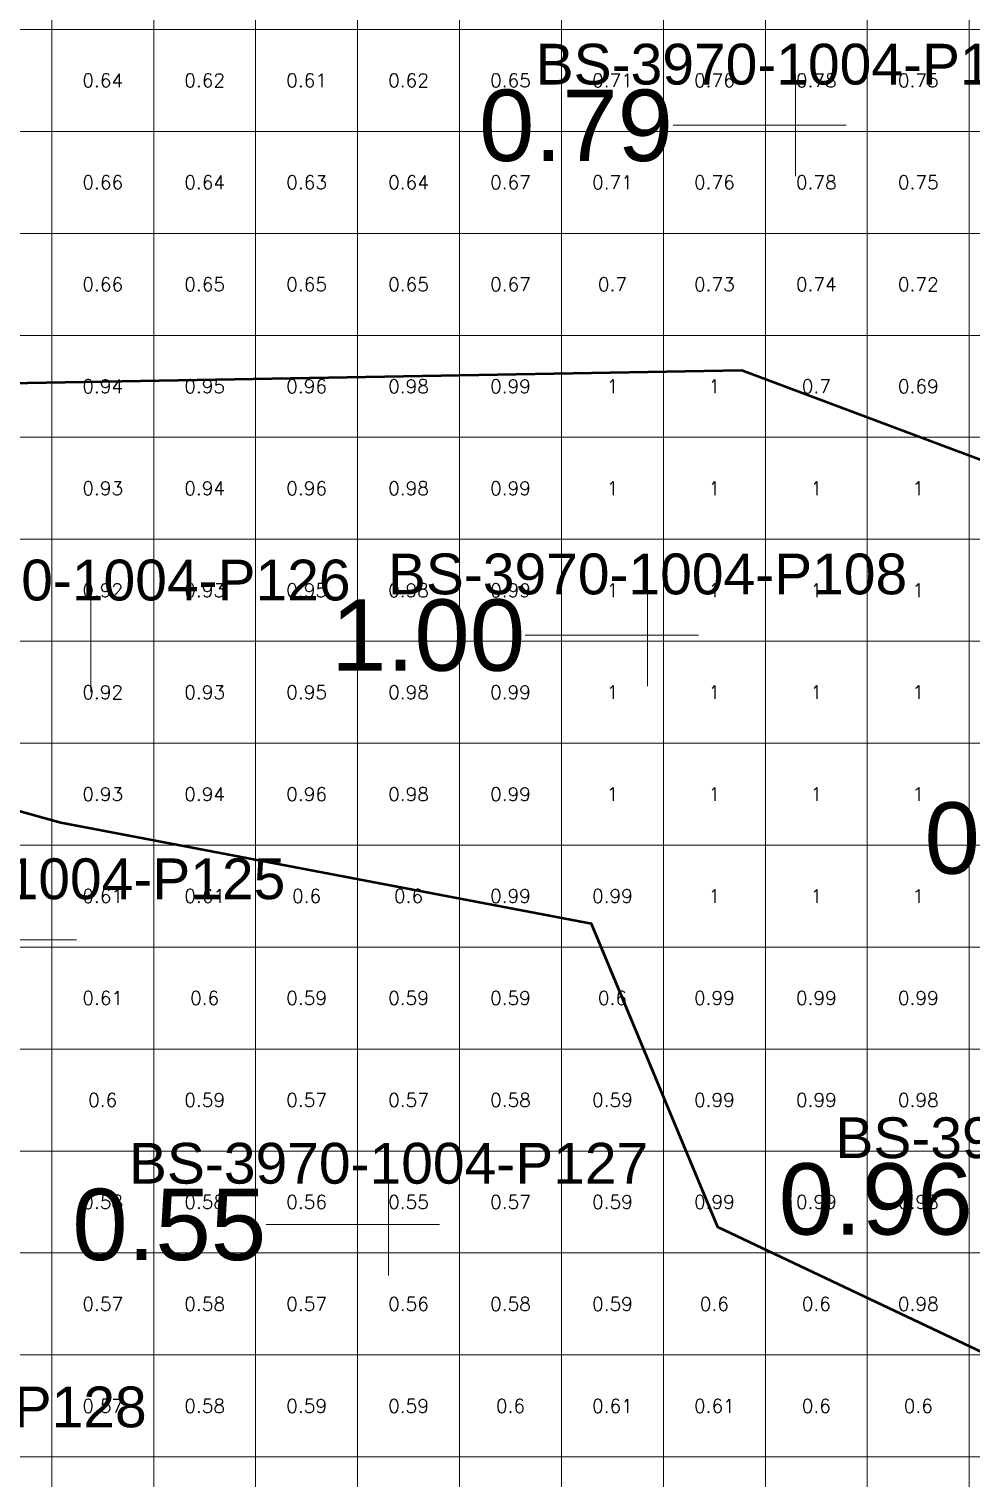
# Model space of a CAD drawing. Header units: inches. Extents: x 469775 to 470079, y 4349683 to 4349873.
# Drawn here: x 469810.14 to 469819.38, y 4349747.92 to 4349762.14 of the extents above; entities that cross this region are included whole.
import ezdxf
from ezdxf.enums import TextEntityAlignment as Align

# ---------------------------------------------------------------- set-up
doc = ezdxf.new("R2010")
doc.units = ezdxf.units.IN
doc.header["$MEASUREMENT"] = 0
for name, color, linetype, lineweight in [('点', 7, 'Continuous', 0), ('爆区方格网', 7, 'Continuous', 0), ('线条', 7, 'Continuous', 0), ('钻孔', 7, 'Continuous', 0)]:
    doc.layers.add(name, color=color, linetype=linetype, lineweight=lineweight)
doc.styles.add('3dmine_textStyle_1', font='txt.shx', dxfattribs={"height": 1, "bigfont": 'gbcbig.shx'})
doc.styles.add('3dmine_textStyle_2', font='arial.ttf', dxfattribs={"height": 1})

msp = doc.modelspace()

# ---------------------------------------------------------------- hatches: boundary and pattern name
at = {"layer": '钻孔', "linetype": 'Continuous', "lineweight": 0, "true_color": 0x00ffff, "extrusion": (0, 1, 0)}
for points in [[(-469818.66, 3959.59), (-469817.66, 3959.59), (-469817.66, 3973.59), (-469818.66, 3973.59)], [(-469811.75, 3960.49), (-469810.75, 3960.49), (-469810.75, 3971.49), (-469811.75, 3971.49)], [(-469811.11, 3959.69), (-469810.11, 3959.69), (-469810.11, 3970.69), (-469811.11, 3970.69)], [(-469814.67, 3960.36), (-469813.67, 3960.36), (-469813.67, 3970.36), (-469814.67, 3970.36)]]:
    msp.add_hatch(color=4, dxfattribs=at).paths.add_polyline_path(points, flags=0)
at = {"layer": '钻孔', "linetype": 'Continuous', "lineweight": 0, "true_color": 0x0000ff, "extrusion": (0, 1, 0)}
msp.add_hatch(color=5, dxfattribs=at).paths.add_polyline_path([(-469817.21, 3960.34), (-469816.21, 3960.34), (-469816.21, 3973.34), (-469817.21, 3973.34)], flags=0)

# ---------------------------------------------------------------- linework, layer by layer
at = {"color": 5, "linetype": 'Continuous', "lineweight": 50, "elevation": 1987.297}
for points in [[(469808.467, 4349758.645), (469817.134, 4349758.797), (469824.272, 4349756.124), (469828.701, 4349753.527), (469831.831, 4349753.068), (469833.358, 4349750.622), (469837.582, 4349745.099), (469842.228, 4349744.294), (469848.28, 4349752.862), (469855.658, 4349756.452), (469851.682, 4349759.72), (469853.994, 4349765.649), (469852.242, 4349767.401), (469842.005, 4349764.839), (469836.359, 4349766.411), (469832.229, 4349766.357), (469826.099, 4349763.33), (469820.476, 4349762.487), (469821.961, 4349767.803), (469817.208, 4349769.309), (469811.803, 4349766.383), (469805.674, 4349763.484)], [(469818.642, 4349738.893), (469815.977, 4349735.692), (469817.362, 4349737.356), (469818.642, 4349738.893), (469821.024, 4349739.417), (469818.642, 4349738.893), (469822.978, 4349739.847), (469826.216, 4349740.273), (469828.199, 4349740.534), (469830.409, 4349743.046), (469826.447, 4349749.059), (469820.435, 4349748.718), (469816.901, 4349750.392), (469815.661, 4349753.368), (469810.454, 4349754.359), (469806.711, 4349755.398)]]:
    msp.add_lwpolyline(points, dxfattribs=at)
at = {"color": 5, "linetype": 'Continuous', "lineweight": 0, "elevation": 1987.297}
msp.add_lwpolyline([(469808.467, 4349758.645), (469806.711, 4349755.398), (469810.454, 4349754.359), (469815.661, 4349753.368), (469816.901, 4349750.392), (469820.435, 4349748.718), (469826.447, 4349749.059), (469830.409, 4349743.046), (469833.538, 4349743.132), (469836.404, 4349743.299), (469837.582, 4349745.099), (469833.358, 4349750.622), (469831.831, 4349753.068), (469828.701, 4349753.527), (469824.551, 4349755.961), (469819.322, 4349757.977), (469817.134, 4349758.797), (469808.467, 4349758.645), (469808.467, 4349758.645)], dxfattribs=at)
at = {"layer": '点', "color": 138, "linetype": 'Continuous', "lineweight": 0, "true_color": 0x004c4c}
for points, elevation in [([(469817.66, 4349760.7), (469817.66, 4349761.7)], 3973.59), ([(469818.16, 4349761.2), (469817.16, 4349761.2)], 3973.59), ([(469810.75, 4349755.64), (469810.75, 4349756.64)], 3971.49), ([(469816.21, 4349755.7), (469816.21, 4349756.7)], 3973.34), ([(469816.71, 4349756.2), (469815.71, 4349756.2)], 3973.34), ([(469811.25, 4349756.14), (469810.25, 4349756.14)], 3971.49), ([(469810.61, 4349753.21), (469809.61, 4349753.21)], 3970.69), ([(469813.67, 4349749.92), (469813.67, 4349750.92)], 3970.36), ([(469814.17, 4349750.42), (469813.17, 4349750.42)], 3970.36)]:
    msp.add_lwpolyline(points, dxfattribs=dict(at, elevation=elevation))
at = {"layer": '爆区方格网', "color": 4, "linetype": 'Continuous', "lineweight": 0, "true_color": 0x00ffff, "elevation": 3972.76}
for points in [[(469810.366, 4349762.14), (469809.366, 4349762.14), (469809.366, 4349763.14), (469810.366, 4349763.14), (469810.366, 4349762.14)], [(469811.366, 4349762.14), (469810.366, 4349762.14), (469810.366, 4349763.14), (469811.366, 4349763.14), (469811.366, 4349762.14)], [(469812.366, 4349762.14), (469811.366, 4349762.14), (469811.366, 4349763.14), (469812.366, 4349763.14), (469812.366, 4349762.14)], [(469813.366, 4349762.14), (469812.366, 4349762.14), (469812.366, 4349763.14), (469813.366, 4349763.14), (469813.366, 4349762.14)], [(469814.366, 4349762.14), (469813.366, 4349762.14), (469813.366, 4349763.14), (469814.366, 4349763.14), (469814.366, 4349762.14)], [(469815.366, 4349762.14), (469814.366, 4349762.14), (469814.366, 4349763.14), (469815.366, 4349763.14), (469815.366, 4349762.14)], [(469816.366, 4349762.14), (469815.366, 4349762.14), (469815.366, 4349763.14), (469816.366, 4349763.14), (469816.366, 4349762.14)], [(469817.366, 4349762.14), (469816.366, 4349762.14), (469816.366, 4349763.14), (469817.366, 4349763.14), (469817.366, 4349762.14)], [(469818.366, 4349762.14), (469817.366, 4349762.14), (469817.366, 4349763.14), (469818.366, 4349763.14), (469818.366, 4349762.14)], [(469819.366, 4349762.14), (469818.366, 4349762.14), (469818.366, 4349763.14), (469819.366, 4349763.14), (469819.366, 4349762.14)], [(469820.366, 4349762.693), (469820.366, 4349762.14), (469819.366, 4349762.14), (469819.366, 4349763.14), (469820.366, 4349763.14), (469820.366, 4349762.693)], [(469810.366, 4349761.14), (469809.366, 4349761.14), (469809.366, 4349762.14), (469810.366, 4349762.14), (469810.366, 4349761.14)], [(469811.366, 4349761.14), (469810.366, 4349761.14), (469810.366, 4349762.14), (469811.366, 4349762.14), (469811.366, 4349761.14)], [(469812.366, 4349761.14), (469811.366, 4349761.14), (469811.366, 4349762.14), (469812.366, 4349762.14), (469812.366, 4349761.14)], [(469813.366, 4349761.14), (469812.366, 4349761.14), (469812.366, 4349762.14), (469813.366, 4349762.14), (469813.366, 4349761.14)], [(469814.366, 4349761.14), (469813.366, 4349761.14), (469813.366, 4349762.14), (469814.366, 4349762.14), (469814.366, 4349761.14)], [(469815.366, 4349761.14), (469814.366, 4349761.14), (469814.366, 4349762.14), (469815.366, 4349762.14), (469815.366, 4349761.14)], [(469816.366, 4349761.14), (469815.366, 4349761.14), (469815.366, 4349762.14), (469816.366, 4349762.14), (469816.366, 4349761.14)], [(469817.366, 4349761.14), (469816.366, 4349761.14), (469816.366, 4349762.14), (469817.366, 4349762.14), (469817.366, 4349761.14)], [(469818.366, 4349761.14), (469817.366, 4349761.14), (469817.366, 4349762.14), (469818.366, 4349762.14), (469818.366, 4349761.14)], [(469819.366, 4349761.14), (469818.366, 4349761.14), (469818.366, 4349762.14), (469819.366, 4349762.14), (469819.366, 4349761.14)], [(469820.366, 4349761.14), (469819.366, 4349761.14), (469819.366, 4349762.14), (469820.366, 4349762.14), (469820.366, 4349761.14)], [(469810.366, 4349760.14), (469809.366, 4349760.14), (469809.366, 4349761.14), (469810.366, 4349761.14), (469810.366, 4349760.14)], [(469811.366, 4349760.14), (469810.366, 4349760.14), (469810.366, 4349761.14), (469811.366, 4349761.14), (469811.366, 4349760.14)], [(469812.366, 4349760.14), (469811.366, 4349760.14), (469811.366, 4349761.14), (469812.366, 4349761.14), (469812.366, 4349760.14)], [(469813.366, 4349760.14), (469812.366, 4349760.14), (469812.366, 4349761.14), (469813.366, 4349761.14), (469813.366, 4349760.14)], [(469814.366, 4349760.14), (469813.366, 4349760.14), (469813.366, 4349761.14), (469814.366, 4349761.14), (469814.366, 4349760.14)], [(469815.366, 4349760.14), (469814.366, 4349760.14), (469814.366, 4349761.14), (469815.366, 4349761.14), (469815.366, 4349760.14)], [(469816.366, 4349760.14), (469815.366, 4349760.14), (469815.366, 4349761.14), (469816.366, 4349761.14), (469816.366, 4349760.14)], [(469817.366, 4349760.14), (469816.366, 4349760.14), (469816.366, 4349761.14), (469817.366, 4349761.14), (469817.366, 4349760.14)], [(469818.366, 4349760.14), (469817.366, 4349760.14), (469817.366, 4349761.14), (469818.366, 4349761.14), (469818.366, 4349760.14)], [(469819.366, 4349760.14), (469818.366, 4349760.14), (469818.366, 4349761.14), (469819.366, 4349761.14), (469819.366, 4349760.14)], [(469820.366, 4349760.14), (469819.366, 4349760.14), (469819.366, 4349761.14), (469820.366, 4349761.14), (469820.366, 4349760.14)], [(469810.366, 4349759.14), (469809.366, 4349759.14), (469809.366, 4349760.14), (469810.366, 4349760.14), (469810.366, 4349759.14)], [(469811.366, 4349759.14), (469810.366, 4349759.14), (469810.366, 4349760.14), (469811.366, 4349760.14), (469811.366, 4349759.14)], [(469812.366, 4349759.14), (469811.366, 4349759.14), (469811.366, 4349760.14), (469812.366, 4349760.14), (469812.366, 4349759.14)], [(469813.366, 4349759.14), (469812.366, 4349759.14), (469812.366, 4349760.14), (469813.366, 4349760.14), (469813.366, 4349759.14)], [(469814.366, 4349759.14), (469813.366, 4349759.14), (469813.366, 4349760.14), (469814.366, 4349760.14), (469814.366, 4349759.14)], [(469815.366, 4349759.14), (469814.366, 4349759.14), (469814.366, 4349760.14), (469815.366, 4349760.14), (469815.366, 4349759.14)], [(469816.366, 4349759.14), (469815.366, 4349759.14), (469815.366, 4349760.14), (469816.366, 4349760.14), (469816.366, 4349759.14)], [(469817.366, 4349759.14), (469816.366, 4349759.14), (469816.366, 4349760.14), (469817.366, 4349760.14), (469817.366, 4349759.14)], [(469818.366, 4349759.14), (469817.366, 4349759.14), (469817.366, 4349760.14), (469818.366, 4349760.14), (469818.366, 4349759.14)], [(469819.366, 4349759.14), (469818.366, 4349759.14), (469818.366, 4349760.14), (469819.366, 4349760.14), (469819.366, 4349759.14)], [(469820.366, 4349759.14), (469819.366, 4349759.14), (469819.366, 4349760.14), (469820.366, 4349760.14), (469820.366, 4349759.14)], [(469818.366, 4349758.335), (469817.366, 4349758.71), (469817.366, 4349759.14), (469818.366, 4349759.14), (469818.366, 4349758.335)], [(469819.366, 4349758.14), (469818.889, 4349758.14), (469818.366, 4349758.335), (469818.366, 4349759.14), (469819.366, 4349759.14), (469819.366, 4349758.14)], [(469820.366, 4349758.14), (469819.366, 4349758.14), (469819.366, 4349759.14), (469820.366, 4349759.14), (469820.366, 4349758.14)], [(469810.366, 4349753.14), (469809.366, 4349753.14), (469809.366, 4349754.14), (469810.366, 4349754.14), (469810.366, 4349753.14)], [(469811.366, 4349753.14), (469810.366, 4349753.14), (469810.366, 4349754.14), (469811.366, 4349754.14), (469811.366, 4349753.14)], [(469812.366, 4349753.14), (469811.366, 4349753.14), (469811.366, 4349754.14), (469812.366, 4349754.14), (469812.366, 4349753.14)], [(469810.366, 4349752.14), (469809.366, 4349752.14), (469809.366, 4349753.14), (469810.366, 4349753.14), (469810.366, 4349752.14)], [(469811.366, 4349752.14), (469810.366, 4349752.14), (469810.366, 4349753.14), (469811.366, 4349753.14), (469811.366, 4349752.14)], [(469812.366, 4349752.14), (469811.366, 4349752.14), (469811.366, 4349753.14), (469812.366, 4349753.14), (469812.366, 4349752.14)], [(469813.366, 4349752.14), (469812.366, 4349752.14), (469812.366, 4349753.14), (469813.366, 4349753.14), (469813.366, 4349752.14)], [(469814.366, 4349752.14), (469813.366, 4349752.14), (469813.366, 4349753.14), (469814.366, 4349753.14), (469814.366, 4349752.14)], [(469815.366, 4349752.14), (469814.366, 4349752.14), (469814.366, 4349753.14), (469815.366, 4349753.14), (469815.366, 4349752.14)], [(469810.366, 4349751.14), (469809.366, 4349751.14), (469809.366, 4349752.14), (469810.366, 4349752.14), (469810.366, 4349751.14)], [(469811.366, 4349751.14), (469810.366, 4349751.14), (469810.366, 4349752.14), (469811.366, 4349752.14), (469811.366, 4349751.14)], [(469812.366, 4349751.14), (469811.366, 4349751.14), (469811.366, 4349752.14), (469812.366, 4349752.14), (469812.366, 4349751.14)], [(469813.366, 4349751.14), (469812.366, 4349751.14), (469812.366, 4349752.14), (469813.366, 4349752.14), (469813.366, 4349751.14)], [(469814.366, 4349751.14), (469813.366, 4349751.14), (469813.366, 4349752.14), (469814.366, 4349752.14), (469814.366, 4349751.14)], [(469815.366, 4349751.14), (469814.366, 4349751.14), (469814.366, 4349752.14), (469815.366, 4349752.14), (469815.366, 4349751.14)], [(469816.366, 4349751.14), (469815.366, 4349751.14), (469815.366, 4349752.14), (469816.366, 4349752.14), (469816.366, 4349751.14)], [(469810.366, 4349750.14), (469809.366, 4349750.14), (469809.366, 4349751.14), (469810.366, 4349751.14), (469810.366, 4349750.14)], [(469811.366, 4349750.14), (469810.366, 4349750.14), (469810.366, 4349751.14), (469811.366, 4349751.14), (469811.366, 4349750.14)], [(469812.366, 4349750.14), (469811.366, 4349750.14), (469811.366, 4349751.14), (469812.366, 4349751.14), (469812.366, 4349750.14)], [(469813.366, 4349750.14), (469812.366, 4349750.14), (469812.366, 4349751.14), (469813.366, 4349751.14), (469813.366, 4349750.14)], [(469814.366, 4349750.14), (469813.366, 4349750.14), (469813.366, 4349751.14), (469814.366, 4349751.14), (469814.366, 4349750.14)], [(469815.366, 4349750.14), (469814.366, 4349750.14), (469814.366, 4349751.14), (469815.366, 4349751.14), (469815.366, 4349750.14)], [(469816.366, 4349750.14), (469815.366, 4349750.14), (469815.366, 4349751.14), (469816.366, 4349751.14), (469816.366, 4349750.14)], [(469810.366, 4349749.14), (469809.366, 4349749.14), (469809.366, 4349750.14), (469810.366, 4349750.14), (469810.366, 4349749.14)], [(469811.366, 4349749.14), (469810.366, 4349749.14), (469810.366, 4349750.14), (469811.366, 4349750.14), (469811.366, 4349749.14)], [(469812.366, 4349749.14), (469811.366, 4349749.14), (469811.366, 4349750.14), (469812.366, 4349750.14), (469812.366, 4349749.14)], [(469813.366, 4349749.14), (469812.366, 4349749.14), (469812.366, 4349750.14), (469813.366, 4349750.14), (469813.366, 4349749.14)], [(469814.366, 4349749.14), (469813.366, 4349749.14), (469813.366, 4349750.14), (469814.366, 4349750.14), (469814.366, 4349749.14)], [(469815.366, 4349749.14), (469814.366, 4349749.14), (469814.366, 4349750.14), (469815.366, 4349750.14), (469815.366, 4349749.14)], [(469816.366, 4349749.14), (469815.366, 4349749.14), (469815.366, 4349750.14), (469816.366, 4349750.14), (469816.366, 4349749.14)], [(469810.366, 4349748.14), (469809.366, 4349748.14), (469809.366, 4349749.14), (469810.366, 4349749.14), (469810.366, 4349748.14)], [(469811.366, 4349748.14), (469810.366, 4349748.14), (469810.366, 4349749.14), (469811.366, 4349749.14), (469811.366, 4349748.14)], [(469812.366, 4349748.14), (469811.366, 4349748.14), (469811.366, 4349749.14), (469812.366, 4349749.14), (469812.366, 4349748.14)], [(469813.366, 4349748.14), (469812.366, 4349748.14), (469812.366, 4349749.14), (469813.366, 4349749.14), (469813.366, 4349748.14)], [(469814.366, 4349748.14), (469813.366, 4349748.14), (469813.366, 4349749.14), (469814.366, 4349749.14), (469814.366, 4349748.14)], [(469815.366, 4349748.14), (469814.366, 4349748.14), (469814.366, 4349749.14), (469815.366, 4349749.14), (469815.366, 4349748.14)], [(469816.366, 4349748.14), (469815.366, 4349748.14), (469815.366, 4349749.14), (469816.366, 4349749.14), (469816.366, 4349748.14)], [(469817.366, 4349748.14), (469816.366, 4349748.14), (469816.366, 4349749.14), (469817.366, 4349749.14), (469817.366, 4349748.14)], [(469818.366, 4349748.14), (469817.366, 4349748.14), (469817.366, 4349749.14), (469818.366, 4349749.14), (469818.366, 4349748.14)], [(469819.366, 4349748.14), (469818.366, 4349748.14), (469818.366, 4349749.14), (469819.366, 4349749.14), (469819.366, 4349748.14)], [(469820.366, 4349748.14), (469819.366, 4349748.14), (469819.366, 4349749.14), (469820.366, 4349749.14), (469820.366, 4349748.14)], [(469810.366, 4349747.14), (469809.366, 4349747.14), (469809.366, 4349748.14), (469810.366, 4349748.14), (469810.366, 4349747.14)], [(469811.366, 4349747.14), (469810.366, 4349747.14), (469810.366, 4349748.14), (469811.366, 4349748.14), (469811.366, 4349747.14)], [(469812.366, 4349747.14), (469811.366, 4349747.14), (469811.366, 4349748.14), (469812.366, 4349748.14), (469812.366, 4349747.14)], [(469813.366, 4349747.14), (469812.366, 4349747.14), (469812.366, 4349748.14), (469813.366, 4349748.14), (469813.366, 4349747.14)], [(469814.366, 4349747.14), (469813.366, 4349747.14), (469813.366, 4349748.14), (469814.366, 4349748.14), (469814.366, 4349747.14)], [(469815.366, 4349747.14), (469814.366, 4349747.14), (469814.366, 4349748.14), (469815.366, 4349748.14), (469815.366, 4349747.14)], [(469816.366, 4349747.14), (469815.366, 4349747.14), (469815.366, 4349748.14), (469816.366, 4349748.14), (469816.366, 4349747.14)], [(469817.366, 4349747.14), (469816.366, 4349747.14), (469816.366, 4349748.14), (469817.366, 4349748.14), (469817.366, 4349747.14)], [(469818.366, 4349747.14), (469817.366, 4349747.14), (469817.366, 4349748.14), (469818.366, 4349748.14), (469818.366, 4349747.14)], [(469819.366, 4349747.14), (469818.366, 4349747.14), (469818.366, 4349748.14), (469819.366, 4349748.14), (469819.366, 4349747.14)], [(469820.366, 4349747.14), (469819.366, 4349747.14), (469819.366, 4349748.14), (469820.366, 4349748.14), (469820.366, 4349747.14)]]:
    msp.add_lwpolyline(points, dxfattribs=at)
at = {"layer": '爆区方格网', "color": 5, "linetype": 'Continuous', "lineweight": 0}
for points, elevation in [([(469810.366, 4349758.14), (469809.366, 4349758.14), (469809.366, 4349759.14), (469810.366, 4349759.14), (469810.366, 4349758.14)], 3969.96), ([(469811.366, 4349758.14), (469810.366, 4349758.14), (469810.366, 4349759.14), (469811.366, 4349759.14), (469811.366, 4349758.14)], 3969.96), ([(469812.366, 4349758.14), (469811.366, 4349758.14), (469811.366, 4349759.14), (469812.366, 4349759.14), (469812.366, 4349758.14)], 3969.96), ([(469813.366, 4349758.14), (469812.366, 4349758.14), (469812.366, 4349759.14), (469813.366, 4349759.14), (469813.366, 4349758.14)], 3969.96), ([(469814.366, 4349758.14), (469813.366, 4349758.14), (469813.366, 4349759.14), (469814.366, 4349759.14), (469814.366, 4349758.14)], 3969.96), ([(469815.366, 4349758.14), (469814.366, 4349758.14), (469814.366, 4349759.14), (469815.366, 4349759.14), (469815.366, 4349758.14)], 3969.96), ([(469816.366, 4349758.14), (469815.366, 4349758.14), (469815.366, 4349759.14), (469816.366, 4349759.14), (469816.366, 4349758.14)], 3969.96), ([(469817.366, 4349758.71), (469817.134, 4349758.797), (469817.366, 4349758.71), (469817.366, 4349758.14), (469816.366, 4349758.14), (469816.366, 4349759.14), (469817.366, 4349759.14), (469817.366, 4349758.71)], 3969.96), ([(469818.366, 4349758.335), (469818.366, 4349758.14), (469817.366, 4349758.14), (469817.366, 4349758.71), (469818.366, 4349758.335)], 3972.76), ([(469818.889, 4349758.14), (469818.366, 4349758.14), (469818.366, 4349758.335), (469818.889, 4349758.14)], 3972.76), ([(469810.366, 4349757.14), (469809.366, 4349757.14), (469809.366, 4349758.14), (469810.366, 4349758.14), (469810.366, 4349757.14)], 3969.96), ([(469811.366, 4349757.14), (469810.366, 4349757.14), (469810.366, 4349758.14), (469811.366, 4349758.14), (469811.366, 4349757.14)], 3969.96), ([(469812.366, 4349757.14), (469811.366, 4349757.14), (469811.366, 4349758.14), (469812.366, 4349758.14), (469812.366, 4349757.14)], 3969.96), ([(469813.366, 4349757.14), (469812.366, 4349757.14), (469812.366, 4349758.14), (469813.366, 4349758.14), (469813.366, 4349757.14)], 3969.96), ([(469814.366, 4349757.14), (469813.366, 4349757.14), (469813.366, 4349758.14), (469814.366, 4349758.14), (469814.366, 4349757.14)], 3969.96), ([(469815.366, 4349757.14), (469814.366, 4349757.14), (469814.366, 4349758.14), (469815.366, 4349758.14), (469815.366, 4349757.14)], 3969.96), ([(469816.366, 4349757.14), (469815.366, 4349757.14), (469815.366, 4349758.14), (469816.366, 4349758.14), (469816.366, 4349757.14)], 3969.96), ([(469817.366, 4349757.14), (469816.366, 4349757.14), (469816.366, 4349758.14), (469817.366, 4349758.14), (469817.366, 4349757.14)], 3969.96), ([(469818.366, 4349757.14), (469817.366, 4349757.14), (469817.366, 4349758.14), (469818.366, 4349758.14), (469818.366, 4349757.14)], 3969.96), ([(469819.322, 4349757.977), (469819.366, 4349757.961), (469819.366, 4349757.14), (469818.366, 4349757.14), (469818.366, 4349758.14), (469818.889, 4349758.14), (469819.322, 4349757.977)], 3969.96), ([(469820.366, 4349757.575), (469820.366, 4349757.14), (469819.366, 4349757.14), (469819.366, 4349757.961), (469820.366, 4349757.575)], 3969.96), ([(469810.366, 4349756.14), (469809.366, 4349756.14), (469809.366, 4349757.14), (469810.366, 4349757.14), (469810.366, 4349756.14)], 3969.96), ([(469811.366, 4349756.14), (469810.366, 4349756.14), (469810.366, 4349757.14), (469811.366, 4349757.14), (469811.366, 4349756.14)], 3969.96), ([(469812.366, 4349756.14), (469811.366, 4349756.14), (469811.366, 4349757.14), (469812.366, 4349757.14), (469812.366, 4349756.14)], 3969.96), ([(469813.366, 4349756.14), (469812.366, 4349756.14), (469812.366, 4349757.14), (469813.366, 4349757.14), (469813.366, 4349756.14)], 3969.96), ([(469814.366, 4349756.14), (469813.366, 4349756.14), (469813.366, 4349757.14), (469814.366, 4349757.14), (469814.366, 4349756.14)], 3969.96), ([(469815.366, 4349756.14), (469814.366, 4349756.14), (469814.366, 4349757.14), (469815.366, 4349757.14), (469815.366, 4349756.14)], 3969.96), ([(469816.366, 4349756.14), (469815.366, 4349756.14), (469815.366, 4349757.14), (469816.366, 4349757.14), (469816.366, 4349756.14)], 3969.96), ([(469817.366, 4349756.14), (469816.366, 4349756.14), (469816.366, 4349757.14), (469817.366, 4349757.14), (469817.366, 4349756.14)], 3969.96), ([(469818.366, 4349756.14), (469817.366, 4349756.14), (469817.366, 4349757.14), (469818.366, 4349757.14), (469818.366, 4349756.14)], 3969.96), ([(469819.366, 4349756.14), (469818.366, 4349756.14), (469818.366, 4349757.14), (469819.366, 4349757.14), (469819.366, 4349756.14)], 3969.96), ([(469820.366, 4349756.14), (469819.366, 4349756.14), (469819.366, 4349757.14), (469820.366, 4349757.14), (469820.366, 4349756.14)], 3969.96), ([(469810.366, 4349755.14), (469809.366, 4349755.14), (469809.366, 4349756.14), (469810.366, 4349756.14), (469810.366, 4349755.14)], 3969.96), ([(469811.366, 4349755.14), (469810.366, 4349755.14), (469810.366, 4349756.14), (469811.366, 4349756.14), (469811.366, 4349755.14)], 3969.96), ([(469812.366, 4349755.14), (469811.366, 4349755.14), (469811.366, 4349756.14), (469812.366, 4349756.14), (469812.366, 4349755.14)], 3969.96), ([(469813.366, 4349755.14), (469812.366, 4349755.14), (469812.366, 4349756.14), (469813.366, 4349756.14), (469813.366, 4349755.14)], 3969.96), ([(469814.366, 4349755.14), (469813.366, 4349755.14), (469813.366, 4349756.14), (469814.366, 4349756.14), (469814.366, 4349755.14)], 3969.96), ([(469815.366, 4349755.14), (469814.366, 4349755.14), (469814.366, 4349756.14), (469815.366, 4349756.14), (469815.366, 4349755.14)], 3969.96), ([(469816.366, 4349755.14), (469815.366, 4349755.14), (469815.366, 4349756.14), (469816.366, 4349756.14), (469816.366, 4349755.14)], 3969.96), ([(469817.366, 4349755.14), (469816.366, 4349755.14), (469816.366, 4349756.14), (469817.366, 4349756.14), (469817.366, 4349755.14)], 3969.96), ([(469818.366, 4349755.14), (469817.366, 4349755.14), (469817.366, 4349756.14), (469818.366, 4349756.14), (469818.366, 4349755.14)], 3969.96), ([(469819.366, 4349755.14), (469818.366, 4349755.14), (469818.366, 4349756.14), (469819.366, 4349756.14), (469819.366, 4349755.14)], 3969.96), ([(469820.366, 4349755.14), (469819.366, 4349755.14), (469819.366, 4349756.14), (469820.366, 4349756.14), (469820.366, 4349755.14)], 3969.96), ([(469810.366, 4349754.14), (469809.366, 4349754.14), (469809.366, 4349755.14), (469810.366, 4349755.14), (469810.366, 4349754.14)], 3969.96), ([(469811.366, 4349754.14), (469810.366, 4349754.14), (469810.366, 4349755.14), (469811.366, 4349755.14), (469811.366, 4349754.14)], 3969.96), ([(469812.366, 4349754.14), (469811.366, 4349754.14), (469811.366, 4349755.14), (469812.366, 4349755.14), (469812.366, 4349754.14)], 3969.96), ([(469813.366, 4349754.14), (469812.366, 4349754.14), (469812.366, 4349755.14), (469813.366, 4349755.14), (469813.366, 4349754.14)], 3969.96), ([(469814.366, 4349754.14), (469813.366, 4349754.14), (469813.366, 4349755.14), (469814.366, 4349755.14), (469814.366, 4349754.14)], 3969.96), ([(469815.366, 4349754.14), (469814.366, 4349754.14), (469814.366, 4349755.14), (469815.366, 4349755.14), (469815.366, 4349754.14)], 3969.96), ([(469816.366, 4349754.14), (469815.366, 4349754.14), (469815.366, 4349755.14), (469816.366, 4349755.14), (469816.366, 4349754.14)], 3969.96), ([(469817.366, 4349754.14), (469816.366, 4349754.14), (469816.366, 4349755.14), (469817.366, 4349755.14), (469817.366, 4349754.14)], 3969.96), ([(469818.366, 4349754.14), (469817.366, 4349754.14), (469817.366, 4349755.14), (469818.366, 4349755.14), (469818.366, 4349754.14)], 3969.96), ([(469819.366, 4349754.14), (469818.366, 4349754.14), (469818.366, 4349755.14), (469819.366, 4349755.14), (469819.366, 4349754.14)], 3969.96), ([(469820.366, 4349754.14), (469819.366, 4349754.14), (469819.366, 4349755.14), (469820.366, 4349755.14), (469820.366, 4349754.14)], 3969.96), ([(469813.366, 4349753.14), (469812.366, 4349753.14), (469812.366, 4349754.14), (469813.366, 4349754.14), (469813.366, 4349753.14)], 3972.76), ([(469814.366, 4349753.14), (469813.366, 4349753.14), (469813.366, 4349754.14), (469814.366, 4349754.14), (469814.366, 4349753.14)], 3972.76), ([(469815.366, 4349753.14), (469814.366, 4349753.14), (469814.366, 4349754.14), (469815.366, 4349754.14), (469815.366, 4349753.14)], 3969.96), ([(469816.366, 4349753.14), (469815.366, 4349753.14), (469815.366, 4349754.14), (469816.366, 4349754.14), (469816.366, 4349753.14)], 3969.96), ([(469817.366, 4349753.14), (469816.366, 4349753.14), (469816.366, 4349754.14), (469817.366, 4349754.14), (469817.366, 4349753.14)], 3969.96), ([(469818.366, 4349753.14), (469817.366, 4349753.14), (469817.366, 4349754.14), (469818.366, 4349754.14), (469818.366, 4349753.14)], 3969.96), ([(469819.366, 4349753.14), (469818.366, 4349753.14), (469818.366, 4349754.14), (469819.366, 4349754.14), (469819.366, 4349753.14)], 3969.96), ([(469820.366, 4349753.14), (469819.366, 4349753.14), (469819.366, 4349754.14), (469820.366, 4349754.14), (469820.366, 4349753.14)], 3969.96), ([(469816.366, 4349752.14), (469815.366, 4349752.14), (469815.366, 4349753.14), (469816.366, 4349753.14), (469816.366, 4349752.14)], 3972.76), ([(469817.366, 4349752.14), (469816.366, 4349752.14), (469816.366, 4349753.14), (469817.366, 4349753.14), (469817.366, 4349752.14)], 3969.96), ([(469818.366, 4349752.14), (469817.366, 4349752.14), (469817.366, 4349753.14), (469818.366, 4349753.14), (469818.366, 4349752.14)], 3969.96), ([(469819.366, 4349752.14), (469818.366, 4349752.14), (469818.366, 4349753.14), (469819.366, 4349753.14), (469819.366, 4349752.14)], 3969.96), ([(469820.366, 4349752.14), (469819.366, 4349752.14), (469819.366, 4349753.14), (469820.366, 4349753.14), (469820.366, 4349752.14)], 3969.96), ([(469817.366, 4349751.14), (469816.366, 4349751.14), (469816.366, 4349752.14), (469817.366, 4349752.14), (469817.366, 4349751.14)], 3969.96), ([(469818.366, 4349751.14), (469817.366, 4349751.14), (469817.366, 4349752.14), (469818.366, 4349752.14), (469818.366, 4349751.14)], 3969.96), ([(469819.366, 4349751.14), (469818.366, 4349751.14), (469818.366, 4349752.14), (469819.366, 4349752.14), (469819.366, 4349751.14)], 3969.96), ([(469820.366, 4349751.14), (469819.366, 4349751.14), (469819.366, 4349752.14), (469820.366, 4349752.14), (469820.366, 4349751.14)], 3969.96), ([(469817.366, 4349750.14), (469816.366, 4349750.14), (469816.366, 4349751.14), (469817.366, 4349751.14), (469817.366, 4349750.14)], 3969.96), ([(469818.366, 4349750.14), (469817.366, 4349750.14), (469817.366, 4349751.14), (469818.366, 4349751.14), (469818.366, 4349750.14)], 3969.96), ([(469819.366, 4349750.14), (469818.366, 4349750.14), (469818.366, 4349751.14), (469819.366, 4349751.14), (469819.366, 4349750.14)], 3969.96), ([(469820.366, 4349750.14), (469819.366, 4349750.14), (469819.366, 4349751.14), (469820.366, 4349751.14), (469820.366, 4349750.14)], 3969.96), ([(469819.366, 4349749.14), (469818.366, 4349749.14), (469818.366, 4349750.14), (469819.366, 4349750.14), (469819.366, 4349749.14)], 3969.96), ([(469820.366, 4349749.14), (469819.366, 4349749.14), (469819.366, 4349750.14), (469820.366, 4349750.14), (469820.366, 4349749.14)], 3969.96)]:
    msp.add_lwpolyline(points, dxfattribs=dict(at, elevation=elevation))
at = {"layer": '爆区方格网', "color": 5, "linetype": 'Continuous', "lineweight": 0, "true_color": 0x0000ff, "elevation": 3969.96}
for points in [[(469819.366, 4349757.961), (469818.889, 4349758.14), (469819.366, 4349758.14), (469819.366, 4349757.961)], [(469820.366, 4349757.587), (469819.366, 4349757.961), (469819.366, 4349758.14), (469820.366, 4349758.14), (469820.366, 4349757.587)]]:
    msp.add_lwpolyline(points, dxfattribs=at)
at = {"layer": '爆区方格网', "color": 4, "linetype": 'Continuous', "lineweight": 0, "elevation": 3972.76}
for points in [[(469817.366, 4349749.14), (469816.366, 4349749.14), (469816.366, 4349750.14), (469817.366, 4349750.14), (469817.366, 4349749.14)], [(469818.366, 4349749.14), (469817.366, 4349749.14), (469817.366, 4349750.14), (469818.366, 4349750.14), (469818.366, 4349749.14)]]:
    msp.add_lwpolyline(points, dxfattribs=at)
at = {"layer": '线条', "color": 138, "linetype": 'Continuous', "lineweight": 0, "true_color": 0x004c4c}
for points, elevation in [([(469817.66, 4349761.2), (469817.66, 4349761.2), (469817.66, 4349761.2)], 3973.59), ([(469816.21, 4349756.2), (469816.21, 4349756.2), (469816.21, 4349756.2)], 3973.34), ([(469810.75, 4349756.14), (469810.75, 4349756.14), (469810.75, 4349756.14)], 3971.49), ([(469813.67, 4349750.42), (469813.67, 4349750.42), (469813.67, 4349750.42)], 3970.36)]:
    msp.add_lwpolyline(points, dxfattribs=dict(at, elevation=elevation))
at = {"layer": '钻孔', "color": 4, "linetype": 'Continuous', "lineweight": 0, "true_color": 0x00ffff}
for points, elevation in [([(469817.66, 4349761.2), (469816.46, 4349761.2)], 3973.59), ([(469817.66, 4349761.2), (469816.46, 4349761.2)], 3959.59), ([(469810.75, 4349756.14), (469809.55, 4349756.14)], 3971.49), ([(469810.75, 4349756.14), (469809.55, 4349756.14)], 3960.49), ([(469813.67, 4349750.42), (469812.47, 4349750.42)], 3970.36), ([(469813.67, 4349750.42), (469812.47, 4349750.42)], 3960.36)]:
    msp.add_lwpolyline(points, dxfattribs=dict(at, elevation=elevation))
at = {"layer": '钻孔', "color": 5, "linetype": 'Continuous', "lineweight": 0, "true_color": 0x0000ff}
for elevation in [3973.34, 3960.34]:
    msp.add_lwpolyline([(469816.21, 4349756.2), (469815.01, 4349756.2)], dxfattribs=dict(at, elevation=elevation))

# ---------------------------------------------------------------- texts
at = {"color": 4, "linetype": 'Continuous', "lineweight": 0, "true_color": 0x00ffff, "style": '3dmine_textStyle_1'}
for s, p in [('0.64', (469810.866, 4349761.64, 3972.76)), ('0.62', (469811.866, 4349761.64, 3972.76)), ('0.61', (469812.866, 4349761.64, 3972.76)), ('0.62', (469813.866, 4349761.64, 3972.76)), ('0.65', (469814.866, 4349761.64, 3972.76)), ('0.71', (469815.866, 4349761.64, 3972.76)), ('0.76', (469816.866, 4349761.64, 3972.76)), ('0.78', (469817.866, 4349761.64, 3972.76)), ('0.75', (469818.866, 4349761.64, 3972.76)), ('0.66', (469810.866, 4349760.64, 3972.76)), ('0.64', (469811.866, 4349760.64, 3972.76)), ('0.63', (469812.866, 4349760.64, 3972.76)), ('0.64', (469813.866, 4349760.64, 3972.76)), ('0.67', (469814.866, 4349760.64, 3972.76)), ('0.71', (469815.866, 4349760.64, 3972.76)), ('0.76', (469816.866, 4349760.64, 3972.76)), ('0.78', (469817.866, 4349760.64, 3972.76)), ('0.75', (469818.866, 4349760.64, 3972.76)), ('0.66', (469810.866, 4349759.64, 3972.76)), ('0.65', (469811.866, 4349759.64, 3972.76)), ('0.65', (469812.866, 4349759.64, 3972.76)), ('0.65', (469813.866, 4349759.64, 3972.76)), ('0.67', (469814.866, 4349759.64, 3972.76)), ('0.7', (469815.866, 4349759.64, 3972.76)), ('0.73', (469816.866, 4349759.64, 3972.76)), ('0.74', (469817.866, 4349759.64, 3972.76)), ('0.72', (469818.866, 4349759.64, 3972.76)), ('0.7', (469817.866, 4349758.64, 3972.76)), ('0.69', (469818.866, 4349758.64, 3972.76)), ('0.61', (469810.866, 4349753.64, 3972.76)), ('0.61', (469811.866, 4349753.64, 3972.76)), ('0.6', (469812.866, 4349753.64, 3972.76)), ('0.6', (469813.866, 4349753.64, 3972.76)), ('0.61', (469810.866, 4349752.64, 3972.76)), ('0.6', (469811.866, 4349752.64, 3972.76)), ('0.59', (469812.866, 4349752.64, 3972.76)), ('0.59', (469813.866, 4349752.64, 3972.76)), ('0.59', (469814.866, 4349752.64, 3972.76)), ('0.6', (469815.866, 4349752.64, 3972.76)), ('0.6', (469810.866, 4349751.64, 3972.76)), ('0.59', (469811.866, 4349751.64, 3972.76)), ('0.57', (469812.866, 4349751.64, 3972.76)), ('0.57', (469813.866, 4349751.64, 3972.76)), ('0.58', (469814.866, 4349751.64, 3972.76)), ('0.59', (469815.866, 4349751.64, 3972.76)), ('0.58', (469810.866, 4349750.64, 3972.76)), ('0.58', (469811.866, 4349750.64, 3972.76)), ('0.56', (469812.866, 4349750.64, 3972.76)), ('0.55', (469813.866, 4349750.64, 3972.76)), ('0.57', (469814.866, 4349750.64, 3972.76)), ('0.59', (469815.866, 4349750.64, 3972.76)), ('0.57', (469810.866, 4349749.64, 3972.76)), ('0.58', (469811.866, 4349749.64, 3972.76)), ('0.57', (469812.866, 4349749.64, 3972.76)), ('0.56', (469813.866, 4349749.64, 3972.76)), ('0.58', (469814.866, 4349749.64, 3972.76)), ('0.59', (469815.866, 4349749.64, 3972.76)), ('0.6', (469816.866, 4349749.64, 3972.76)), ('0.6', (469817.866, 4349749.64, 3972.76)), ('0.57', (469810.866, 4349748.64, 3972.76)), ('0.58', (469811.866, 4349748.64, 3972.76)), ('0.59', (469812.866, 4349748.64, 3972.76)), ('0.59', (469813.866, 4349748.64, 3972.76)), ('0.6', (469814.866, 4349748.64, 3972.76)), ('0.61', (469815.866, 4349748.64, 3972.76)), ('0.61', (469816.866, 4349748.64, 3972.76)), ('0.6', (469817.866, 4349748.64, 3972.76)), ('0.6', (469818.866, 4349748.64, 3972.76))]:
    msp.add_text(s, height=0.1333, dxfattribs=at).set_placement(p, align=Align.MIDDLE_CENTER)
at = {"color": 5, "linetype": 'Continuous', "lineweight": 0, "style": '3dmine_textStyle_1'}
for s, height, p in [('0.94', 0.1333, (469810.866, 4349758.64, 3969.96)), ('0.95', 0.1333, (469811.866, 4349758.64, 3969.96)), ('0.96', 0.1333, (469812.866, 4349758.64, 3969.96)), ('0.98', 0.1333, (469813.866, 4349758.64, 3969.96)), ('0.99', 0.1333, (469814.866, 4349758.64, 3969.96)), ('1', 0.133, (469815.866, 4349758.64, 3969.96)), ('1', 0.133, (469816.866, 4349758.64, 3969.96)), ('0.93', 0.1333, (469810.866, 4349757.64, 3969.96)), ('0.94', 0.1333, (469811.866, 4349757.64, 3969.96)), ('0.96', 0.1333, (469812.866, 4349757.64, 3969.96)), ('0.98', 0.1333, (469813.866, 4349757.64, 3969.96)), ('0.99', 0.1333, (469814.866, 4349757.64, 3969.96)), ('1', 0.133, (469815.866, 4349757.64, 3969.96)), ('1', 0.133, (469816.866, 4349757.64, 3969.96)), ('1', 0.133, (469817.866, 4349757.64, 3969.96)), ('1', 0.133, (469818.866, 4349757.64, 3969.96)), ('0.92', 0.1333, (469810.866, 4349756.64, 3969.96)), ('0.93', 0.1333, (469811.866, 4349756.64, 3969.96)), ('0.95', 0.1333, (469812.866, 4349756.64, 3969.96)), ('0.98', 0.1333, (469813.866, 4349756.64, 3969.96)), ('0.99', 0.1333, (469814.866, 4349756.64, 3969.96)), ('1', 0.133, (469815.866, 4349756.64, 3969.96)), ('1', 0.133, (469816.866, 4349756.64, 3969.96)), ('1', 0.133, (469817.866, 4349756.64, 3969.96)), ('1', 0.133, (469818.866, 4349756.64, 3969.96)), ('0.92', 0.1333, (469810.866, 4349755.64, 3969.96)), ('0.93', 0.1333, (469811.866, 4349755.64, 3969.96)), ('0.95', 0.1333, (469812.866, 4349755.64, 3969.96)), ('0.98', 0.1333, (469813.866, 4349755.64, 3969.96)), ('0.99', 0.1333, (469814.866, 4349755.64, 3969.96)), ('1', 0.133, (469815.866, 4349755.64, 3969.96)), ('1', 0.133, (469816.866, 4349755.64, 3969.96)), ('1', 0.133, (469817.866, 4349755.64, 3969.96)), ('1', 0.133, (469818.866, 4349755.64, 3969.96)), ('0.93', 0.1333, (469810.866, 4349754.64, 3969.96)), ('0.94', 0.1333, (469811.866, 4349754.64, 3969.96)), ('0.96', 0.1333, (469812.866, 4349754.64, 3969.96)), ('0.98', 0.1333, (469813.866, 4349754.64, 3969.96)), ('0.99', 0.1333, (469814.866, 4349754.64, 3969.96)), ('1', 0.133, (469815.866, 4349754.64, 3969.96)), ('1', 0.133, (469816.866, 4349754.64, 3969.96)), ('1', 0.133, (469817.866, 4349754.64, 3969.96)), ('1', 0.133, (469818.866, 4349754.64, 3969.96)), ('0.99', 0.1333, (469814.866, 4349753.64, 3969.96)), ('0.99', 0.1333, (469815.866, 4349753.64, 3969.96)), ('1', 0.133, (469816.866, 4349753.64, 3969.96)), ('1', 0.133, (469817.866, 4349753.64, 3969.96)), ('1', 0.133, (469818.866, 4349753.64, 3969.96)), ('0.99', 0.1333, (469816.866, 4349752.64, 3969.96)), ('0.99', 0.1333, (469817.866, 4349752.64, 3969.96)), ('0.99', 0.1333, (469818.866, 4349752.64, 3969.96)), ('0.99', 0.1333, (469816.866, 4349751.64, 3969.96)), ('0.99', 0.1333, (469817.866, 4349751.64, 3969.96)), ('0.98', 0.1333, (469818.866, 4349751.64, 3969.96)), ('0.99', 0.1333, (469816.866, 4349750.64, 3969.96)), ('0.99', 0.1333, (469817.866, 4349750.64, 3969.96)), ('0.98', 0.1333, (469818.866, 4349750.64, 3969.96)), ('0.98', 0.1333, (469818.866, 4349749.64, 3969.96))]:
    msp.add_text(s, height=height, dxfattribs=at).set_placement(p, align=Align.MIDDLE_CENTER)
at = {"layer": '钻孔', "color": 138, "linetype": 'Continuous', "lineweight": 0, "true_color": 0x004c4c, "style": '3dmine_textStyle_2'}
for s, p in [('BS-3970-1004-P106', (469817.66, 4349761.6, 3973.59)), ('BS-3970-1004-P126', (469810.75, 4349756.54, 3971.49)), ('BS-3970-1004-P108', (469816.21, 4349756.6, 3973.34)), ('BS-3970-1004-P125', (469810.11, 4349753.61, 3970.69)), ('BS-3970-1004-P109', (469820.6, 4349751.07, 3974)), ('BS-3970-1004-P127', (469813.67, 4349750.82, 3970.36)), ('BS-3970-1004-P128', (469808.75, 4349748.43, 3970.21))]:
    msp.add_text(s, height=0.4, dxfattribs=at).set_placement(p, align=Align.CENTER)
at = {"layer": '钻孔', "color": 4, "linetype": 'Continuous', "lineweight": 0, "true_color": 0x00ffff, "style": '3dmine_textStyle_2'}
for s, p in [('0.79', (469816.46, 4349761.2, 3966.59)), ('0.96', (469820.83, 4349754.21, 3966.58)), ('0.96', (469819.4, 4349750.67, 3967)), ('0.55', (469812.47, 4349750.42, 3965.36))]:
    msp.add_text(s, height=0.7, dxfattribs=at).set_placement(p, align=Align.MIDDLE_RIGHT)
at = {"layer": '钻孔', "color": 5, "linetype": 'Continuous', "lineweight": 0, "true_color": 0x0000ff, "style": '3dmine_textStyle_2'}
msp.add_text('1.00', height=0.7, dxfattribs=at).set_placement((469815.01, 4349756.2, 3966.84), align=Align.MIDDLE_RIGHT)

doc.saveas('drawing.dxf')
